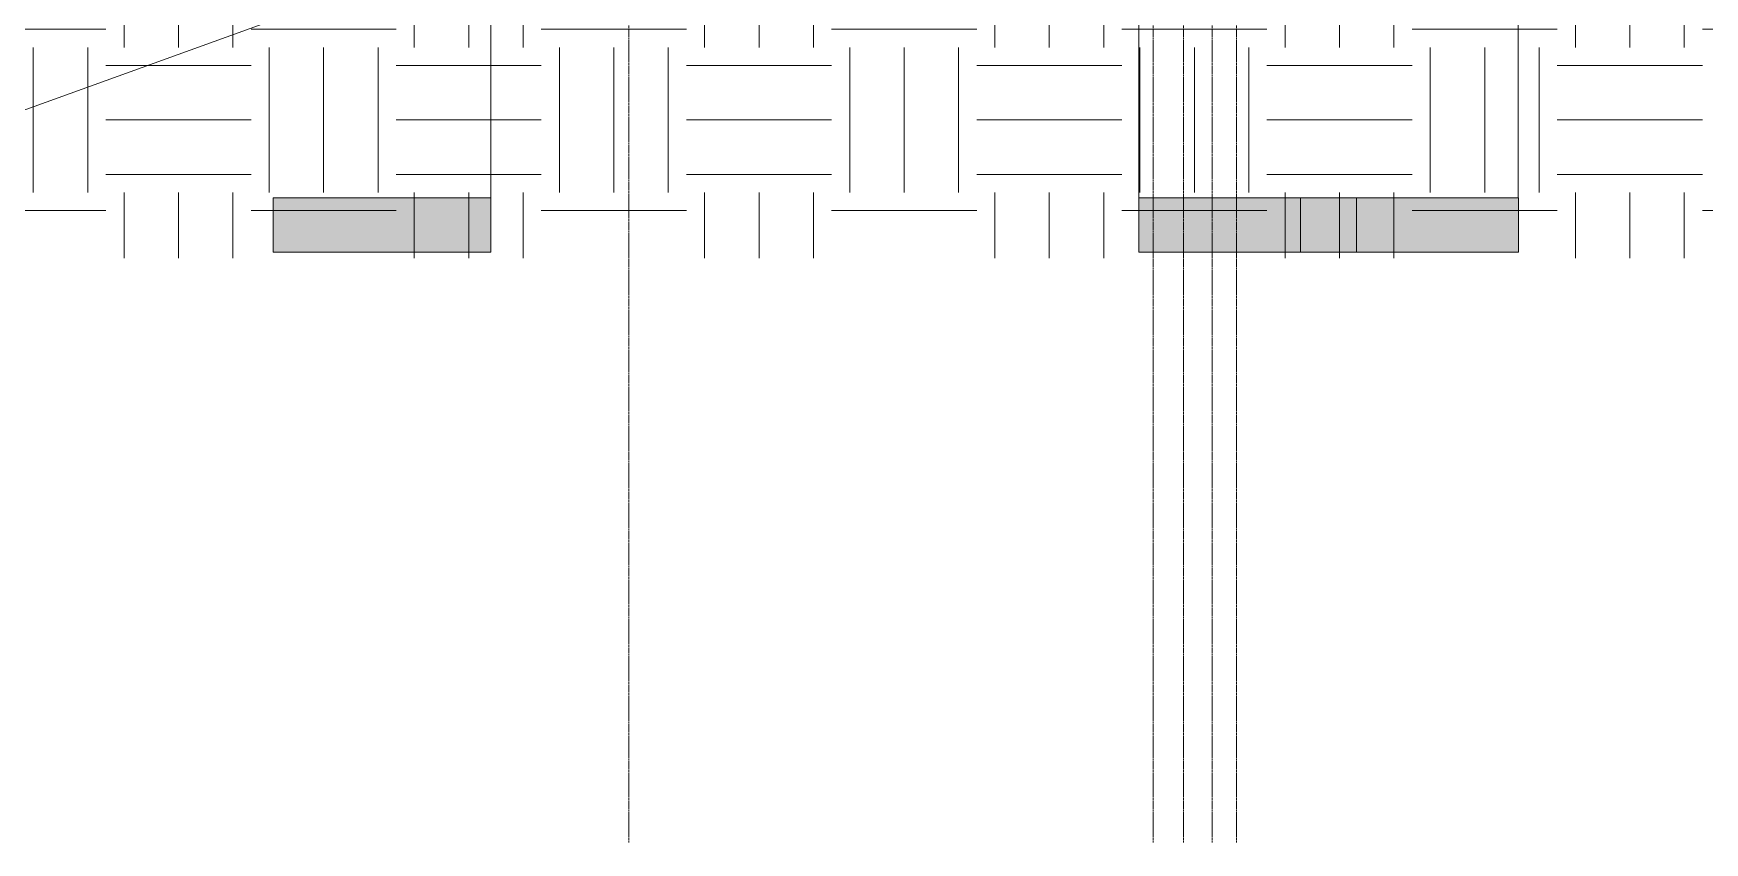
# Model space of a CAD drawing. Header units: inches. Extents: x -23445 to -52, y -314 to 853.
# Drawn here: x -8910 to -8357, y -293 to -25 of the extents above; entities that cross this region are included whole.
import ezdxf

# ---------------------------------------------------------------- set-up
doc = ezdxf.new("R2010")
doc.units = ezdxf.units.IN
doc.header["$MEASUREMENT"] = 0
doc.linetypes.add('Grid Line 1_2_', pattern=[0.875, 0.5, -0.125, 0.125, -0.125])
for name, color, linetype, lineweight in [('A-ANNO-IDEN', 131, 'Continuous', 9), ('C-TOPO', 7, 'Continuous', 9), ('G-ANNO-SYMB', 111, 'Continuous', 9), ('S-GRID', 1, 'Continuous', 9)]:
    doc.layers.add(name, color=color, linetype=linetype, lineweight=lineweight)

# ---------------------------------------------------------------- blocks, each defined once
blk = doc.blocks.new('Section - 3_32_ x 3_8_-18514-Building Section - North_South looking West _ Fitness Center')
at = {"layer": 'G-ANNO-SYMB'}
blk.add_hatch(color=256, dxfattribs=at).paths.add_polyline_path([(-22320.83, -79.66), (-22248.83, -79.66), (-22248.83, -97.66), (-22320.83, -97.66)], flags=0)
for p, q in [((-22320.83, -79.66), (-22320.83, -97.66)), ((-22248.83, -79.66), (-22320.83, -79.66)), ((-22248.83, -97.66), (-22248.83, -79.66)), ((-22320.83, -97.66), (-22248.83, -97.66))]:
    blk.add_line(p, q, dxfattribs=at)

msp = doc.modelspace()

# ---------------------------------------------------------------- hatches: boundary and pattern name
at = {"layer": 'C-TOPO'}
h = msp.add_hatch(dxfattribs=at)
h.set_pattern_fill('FP_46', color=256, style=0, pattern_type=2)
h.set_pattern_definition([(0, (-21606.15, 72.08), (48, 48), [48, -48]), (0, (-21606.15, 90.08), (48, 48), [48, -48]), (0, (-21606.15, 108.08), (48, 48), [48, -48]), (90, (-21600.15, 114.08), (-48, 48), [48, -48]), (90, (-21582.15, 114.08), (-48, 48), [48, -48]), (90, (-21564.15, 114.08), (-48, 48), [48, -48])])
h.paths.add_polyline_path([(-9049.10649, -99.61925), (-7295.09979, -99.61925), (-7295.09979, -48), (-7307.45495, -48), (-7307.45495, -36), (-7302.45495, -36), (-7302.45495, -6), (-8960.95495, -6), (-8960.95495, -36), (-8955.95495, -36), (-8955.95495, -48), (-8973.95495, -48), (-8973.95495, -36), (-8970.95495, -36), (-8970.95495, 0), (-9204.03049, 0), (-9204.03049, -99.61925), (-9052.94286, -99.61925)], flags=0)

# ---------------------------------------------------------------- linework, layer by layer
at = {"layer": 'A-ANNO-IDEN', "color": 153}
msp.add_line((-8749.36657, 8.63911), (-9139.99462, -132.5435), dxfattribs=at)
at = {"layer": 'G-ANNO-SYMB'}
for p, q in [((-8758.78243, 545.15708), (-8758.78243, -79.66081)), ((-8544.50911, 545.15708), (-8544.50911, -79.66081)), ((-8418.98523, 545.15708), (-8418.98523, -79.66081))]:
    msp.add_line(p, q, dxfattribs=at)
at = {"layer": 'S-GRID', "linetype": 'Grid Line 1_2_'}
for p, q in [((-8713.20495, -293.03588), (-8713.20495, 738.65708)), ((-8713.20495, -293.03588), (-8713.20495, 738.65708)), ((-8539.70495, -293.03588), (-8539.70495, 738.65708)), ((-8529.70495, -293.03588), (-8529.70495, 738.65708)), ((-8529.70495, -293.03588), (-8529.70495, 738.65708)), ((-8520.20495, -293.03588), (-8520.20495, 738.65708)), ((-8512.20495, -293.03588), (-8512.20495, 738.65708))]:
    msp.add_line(p, q, dxfattribs=at)

# ---------------------------------------------------------------- block references
at = {"layer": 'G-ANNO-SYMB'}
for p in [(13490.05066, 0), (13829.84786, 0)]:
    msp.add_blockref('Section - 3_32_ x 3_8_-18514-Building Section - North_South looking West _ Fitness Center', p, dxfattribs=at)
at = {"layer": 'G-ANNO-SYMB', "extrusion": (0, 0, -1)}
msp.add_blockref('Section - 3_32_ x 3_8_-18514-Building Section - North_South looking West _ Fitness Center', (30793.3422, 0), dxfattribs=at)

doc.saveas('drawing.dxf')
